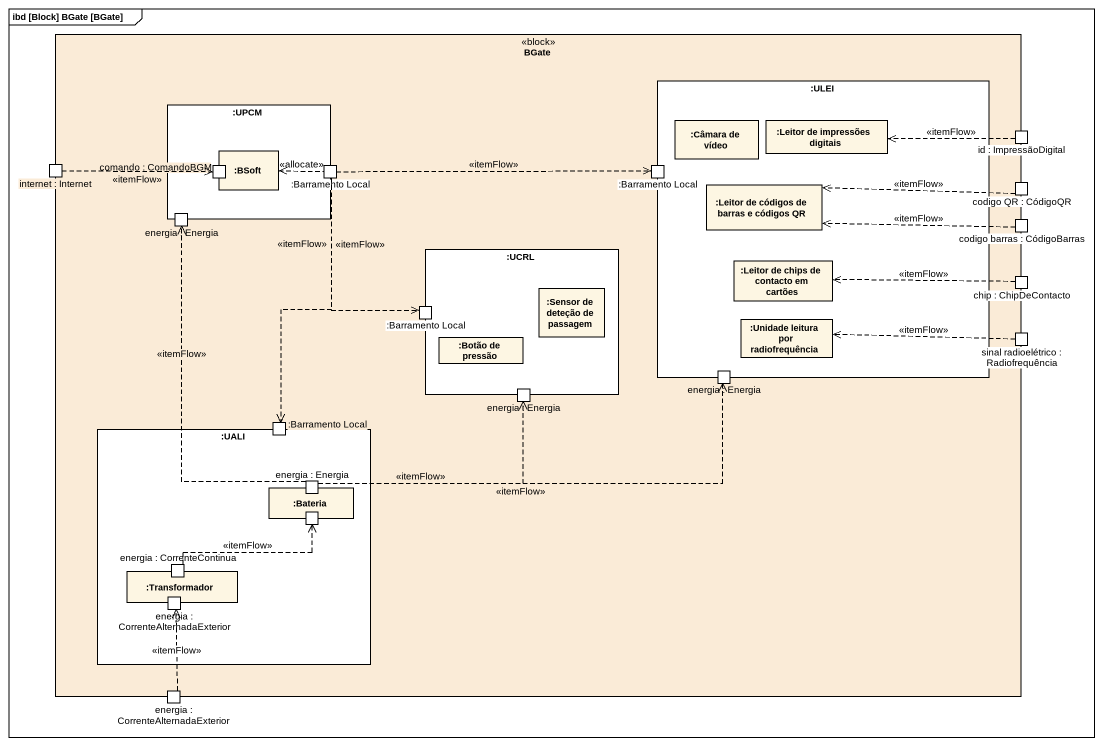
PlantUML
@startuml
mainframe ibd [Block] BGate [BGate]
rectangle BGate <<block>> #FAEBD7 {
  rectangle ":UPCM" as UPCM {
    rectangle ":BSoft" as BSoft {
      port "comando : ComandoBGM" as comando
    }
    port ":Barramento Local" as Barramento_Local
    port "energia : Energia" as energia
  }
  rectangle ":ULEI" as ULEI {
    rectangle ":Câmara de vídeo" as Câmara_de_vídeo
    rectangle ":Leitor de impressões digitais" as Leitor_de_impressões
    port ":Barramento Local" as Barramento_Local_2
    rectangle ":Leitor de códigos de barras e códigos QR" as Leitor_de_códigos_de_barras
    rectangle ":Leitor de chips de contacto em cartões" as Leitor_de_chips_de_contacto
    rectangle ":Unidade leitura por radiofrequência" as Unidade_leitura_por
    port "energia : Energia" as energia_2
  }
  port "id : ImpressãoDigital" as id
  port "internet : Internet" as internet
  port "codigo QR : CódigoQR" as codigo_QR
  port "codigo barras : CódigoBarras" as codigo_barras
  rectangle ":UCRL" as UCRL {
    port ":Barramento Local" as Barramento_Local_3
    rectangle ":Sensor de deteção de passagem" as Sensor_de_deteção_de
    rectangle ":Botão de pressão" as Botão_de_pressão
    port "energia : Energia" as energia_3
  }
  port "chip : ChipDeContacto" as chip
  port "sinal radioelétrico : Radiofrequência" as sinal_radioelétrico
  rectangle ":UALI" as UALI {
    port ":Barramento Local" as Barramento_Local_4
    rectangle ":Bateria" as Bateria {
      port "energia : Energia" as energia_4
      port " " as port1
    }
    rectangle ":Transformador" as Transformador {
      port "energia : CorrenteContinua" as energia_5
      port "energia : CorrenteAlternadaExterior" as energia_6
    }
  }
  port "energia : CorrenteAlternadaExterior" as energia_7
}
BSoft <.right. Barramento_Local : <<allocate>>
id .left.> Leitor_de_impressões : <<itemFlow>>
internet .right.> comando : <<itemFlow>>
Barramento_Local .right.> Barramento_Local_2 : <<itemFlow>>
Barramento_Local ..> Barramento_Local_3 : <<itemFlow>>
Barramento_Local ..> Barramento_Local_4 : <<itemFlow>>
codigo_QR .left.> Leitor_de_códigos_de_barras : <<itemFlow>>
codigo_barras .left.> Leitor_de_códigos_de_barras : <<itemFlow>>
chip .left.> Leitor_de_chips_de_contacto : <<itemFlow>>
sinal_radioelétrico .left.> Unidade_leitura_por : <<itemFlow>>
energia_4 .up.> energia : <<itemFlow>>
energia_4 .right.> energia_2 : <<itemFlow>>
energia_4 .right.> energia_3 : <<itemFlow>>
energia_5 .right.> port1 : <<itemFlow>>
energia_7 .up.> energia_6 : <<itemFlow>>
@enduml
